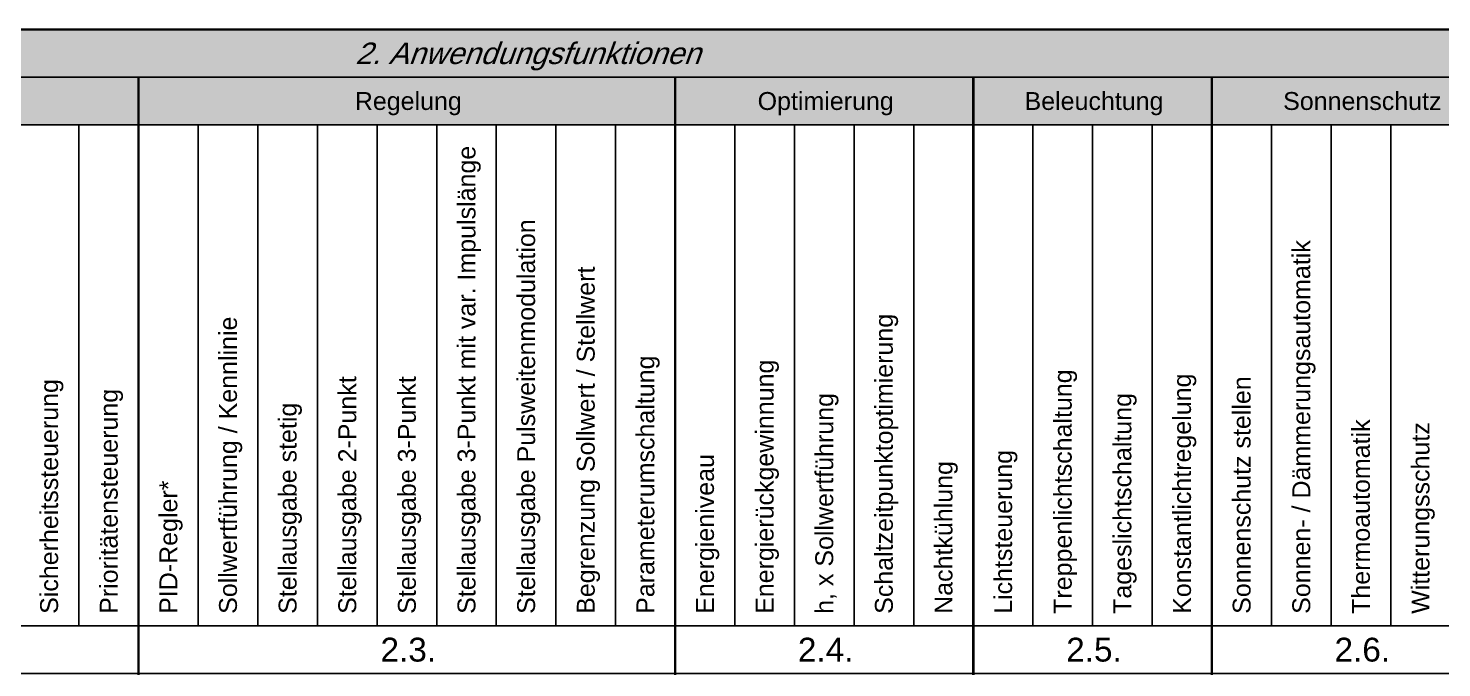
# Model space of a CAD drawing. Header units: millimetres. Extents: x -5 to 464, y 0 to 229.
# Drawn here: x 229.7 to 348.2, y 166.9 to 220.5 of the extents above; entities that cross this region are included whole.
import ezdxf
from ezdxf.enums import TextEntityAlignment as Align

# ---------------------------------------------------------------- set-up
doc = ezdxf.new("R2010")
doc.units = ezdxf.units.MM
doc.header["$LTSCALE"] = 100
doc.styles.get("Standard").update_dxf_attribs({"font": 'arial.ttf'})

msp = doc.modelspace()

# ---------------------------------------------------------------- hatches: boundary and pattern name
at = {"transparency": 33554687}
h = msp.add_hatch(color=254, dxfattribs=at)
h.paths.add_polyline_path([(403.93, 212.38), (463.93, 212.38), (463.93, 220.38), (403.93, 220.38), (403.93, 216.38)])
h.paths.add_polyline_path([(403.93, 212.38), (403.93, 216.38), (373.93, 216.38), (373.93, 212.38)])
h.paths.add_polyline_path([(373.93, 212.38), (373.93, 216.38), (353.93, 216.38), (353.93, 212.38)])
h.paths.add_polyline_path([(353.93, 212.38), (353.93, 216.38), (328.93, 216.38), (328.93, 212.38)])
h.paths.add_polyline_path([(328.93, 212.38), (328.93, 216.38), (308.93, 216.38), (308.93, 212.38)])
h.paths.add_polyline_path([(308.93, 212.38), (308.93, 216.38), (283.93, 216.38), (283.93, 212.38)])
h.paths.add_polyline_path([(283.93, 212.38), (283.93, 216.38), (238.93, 216.38), (238.93, 212.38)])
h.paths.add_polyline_path([(238.93, 212.38), (238.93, 216.38), (178.93, 216.38), (178.93, 212.38)])
h.paths.add_polyline_path([(178.93, 212.38), (178.93, 216.38), (168.93, 216.38), (168.93, 212.38)])
h.paths.add_polyline_path([(168.93, 212.38), (168.93, 216.38), (143.93, 216.38), (143.93, 212.38)])
h.paths.add_polyline_path([(143.93, 212.38), (143.93, 216.38), (133.93, 216.38), (133.93, 212.38)])
h.paths.add_polyline_path([(133.93, 212.38), (133.93, 216.38), (113.93, 216.38), (113.93, 212.38)])
h.paths.add_polyline_path([(113.93, 212.38), (113.93, 216.38), (87.93, 216.38), (87.93, 212.38)])
h.paths.add_polyline_path([(87.93, 212.38), (87.93, 216.38), (87.93, 220.38), (17.78, 220.38), (17.78, 212.38)])
h.paths.add_polyline_path([(17.78, 212.38), (17.78, 220.38), (0, 220.38), (0, 212.38)])
h.paths.add_polyline_path([(87.93, 216.38), (113.93, 216.38), (113.93, 220.38), (87.93, 220.38)])
h.paths.add_polyline_path([(143.93, 216.38), (168.93, 216.38), (168.93, 220.38), (113.93, 220.38), (113.93, 216.38), (133.93, 216.38)])
h.paths.add_polyline_path([(353.93, 216.38), (373.93, 216.38), (373.93, 220.38), (168.93, 220.38), (168.93, 216.38), (178.93, 216.38), (238.93, 216.38), (283.93, 216.38), (308.93, 216.38), (328.93, 216.38)])
h.paths.add_polyline_path([(373.93, 216.38), (403.93, 216.38), (403.93, 220.38), (373.93, 220.38)])

# ---------------------------------------------------------------- linework, layer by layer
at = {"const_width": 0.2}
msp.add_lwpolyline([(0, 220.38), (463.93, 220.38), (463.93, 0), (0, 0)], close=True, dxfattribs=at)
for points in [[(168.93, 216.38), (373.93, 216.38), (373.93, 220.38), (168.93, 220.38)], [(238.93, 212.38), (178.93, 212.38), (178.93, 216.38), (238.93, 216.38)], [(283.93, 212.38), (238.93, 212.38), (238.93, 216.38), (283.93, 216.38)], [(308.93, 212.38), (283.93, 212.38), (283.93, 216.38), (308.93, 216.38)], [(328.93, 212.38), (308.93, 212.38), (308.93, 216.38), (328.93, 216.38)], [(353.93, 212.38), (328.93, 212.38), (328.93, 216.38), (353.93, 216.38)], [(228.93, 170.38), (233.93, 170.38), (233.93, 212.38), (228.93, 212.38)], [(233.93, 170.38), (238.93, 170.38), (238.93, 212.38), (233.93, 212.38)], [(238.93, 170.38), (243.93, 170.38), (243.93, 212.38), (238.93, 212.38)], [(243.93, 170.38), (248.93, 170.38), (248.93, 212.38), (243.93, 212.38)], [(248.93, 170.38), (253.93, 170.38), (253.93, 212.38), (248.93, 212.38)], [(253.93, 170.38), (258.93, 170.38), (258.93, 212.38), (253.93, 212.38)], [(258.93, 170.38), (263.93, 170.38), (263.93, 212.38), (258.93, 212.38)], [(263.93, 170.38), (268.93, 170.38), (268.93, 212.38), (263.93, 212.38)], [(268.93, 170.38), (273.93, 170.38), (273.93, 212.38), (268.93, 212.38)], [(273.93, 170.38), (278.93, 170.38), (278.93, 212.38), (273.93, 212.38)], [(278.93, 170.38), (283.93, 170.38), (283.93, 212.38), (278.93, 212.38)], [(283.93, 170.38), (288.93, 170.38), (288.93, 212.38), (283.93, 212.38)], [(288.93, 170.38), (293.93, 170.38), (293.93, 212.38), (288.93, 212.38)], [(293.93, 170.38), (298.93, 170.38), (298.93, 212.38), (293.93, 212.38)], [(298.93, 170.38), (303.93, 170.38), (303.93, 212.38), (298.93, 212.38)], [(303.93, 170.38), (308.93, 170.38), (308.93, 212.38), (303.93, 212.38)], [(308.93, 170.38), (313.93, 170.38), (313.93, 212.38), (308.93, 212.38)], [(313.93, 170.38), (318.93, 170.38), (318.93, 212.38), (313.93, 212.38)], [(318.93, 170.38), (323.93, 170.38), (323.93, 212.38), (318.93, 212.38)], [(323.93, 170.38), (328.93, 170.38), (328.93, 212.38), (323.93, 212.38)], [(328.93, 170.38), (333.93, 170.38), (333.93, 212.38), (328.93, 212.38)], [(333.93, 170.38), (338.93, 170.38), (338.93, 212.38), (333.93, 212.38)], [(338.93, 170.38), (343.93, 170.38), (343.93, 212.38), (338.93, 212.38)], [(343.93, 170.38), (348.93, 170.38), (348.93, 212.38), (343.93, 212.38)], [(238.93, 166.38), (178.93, 166.38), (178.93, 170.38), (238.93, 170.38)], [(283.93, 166.38), (238.93, 166.38), (238.93, 170.38), (283.93, 170.38)], [(308.93, 166.38), (283.93, 166.38), (283.93, 170.38), (308.93, 170.38)], [(328.93, 166.38), (308.93, 166.38), (308.93, 170.38), (328.93, 170.38)], [(353.93, 166.38), (328.93, 166.38), (328.93, 170.38), (353.93, 170.38)]]:
    msp.add_lwpolyline(points, close=True)
for points in [[(238.93, 216.38), (238.93, 0)], [(283.93, 216.38), (283.93, 0)], [(308.93, 216.38), (308.93, 0)], [(328.93, 216.38), (328.93, 0)]]:
    msp.add_lwpolyline(points, dxfattribs=at)

# ---------------------------------------------------------------- texts
at = {"oblique": 20}
msp.add_text('2. Anwendungsfunktionen', height=1.8, dxfattribs=at).set_placement((271.55, 218.38), align=Align.MIDDLE_CENTER)
for s, height, p in [('Regelung', 1.5, (261.55, 214.38)), ('Optimierung', 1.5, (296.55, 214.38)), ('Beleuchtung', 1.5, (319.05, 214.38)), ('Sonnenschutz', 1.5, (341.55, 214.38)), ('2.3.', 2, (261.55, 168.38)), ('2.4.', 2, (296.55, 168.38)), ('2.5.', 2, (319.05, 168.38)), ('2.6.', 2, (341.55, 168.38))]:
    msp.add_text(s, height=height).set_placement(p, align=Align.MIDDLE_CENTER)
for s, p in [('Stellausgabe 3-Punkt mit var. Impulslänge', (266.43, 171.38)), ('Stellausgabe Pulsweitenmodulation', (271.43, 171.38)), ('Sonnen- / Dämmerungsautomatik', (336.43, 171.38)), ('Begrenzung Sollwert / Stellwert', (276.43, 171.38)), ('Sollwertführung / Kennlinie', (246.43, 171.38)), ('Schaltzeitpunktoptimierung', (301.43, 171.38)), ('Parameterumschaltung', (281.43, 171.38)), ('Energierückgewinnung', (291.43, 171.38)), ('Sicherheitssteuerung', (231.43, 171.38)), ('Stellausgabe 2-Punkt', (256.43, 171.38)), ('Stellausgabe 3-Punkt', (261.43, 171.38)), ('Treppenlichtschaltung', (316.43, 171.38)), ('Konstantlichtregelung', (326.43, 171.38)), ('Sonnenschutz stellen', (331.43, 171.38)), ('Prioritätensteuerung', (236.43, 171.38)), ('h, x Sollwertführung', (296.43, 171.38)), ('Tageslichtschaltung', (321.43, 171.38)), ('Stellausgabe stetig', (251.43, 171.38)), ('Thermoautomatik', (341.43, 171.38)), ('Witterungsschutz', (346.43, 171.38)), ('Lichtsteuerung', (311.43, 171.38)), ('Energieniveau', (286.43, 171.38)), ('Nachtkühlung', (306.43, 171.38)), ('PID-Regler*', (241.43, 171.38))]:
    msp.add_text(s, height=1.5, rotation=90).set_placement(p, align=Align.MIDDLE_LEFT)

doc.saveas('drawing.dxf')
